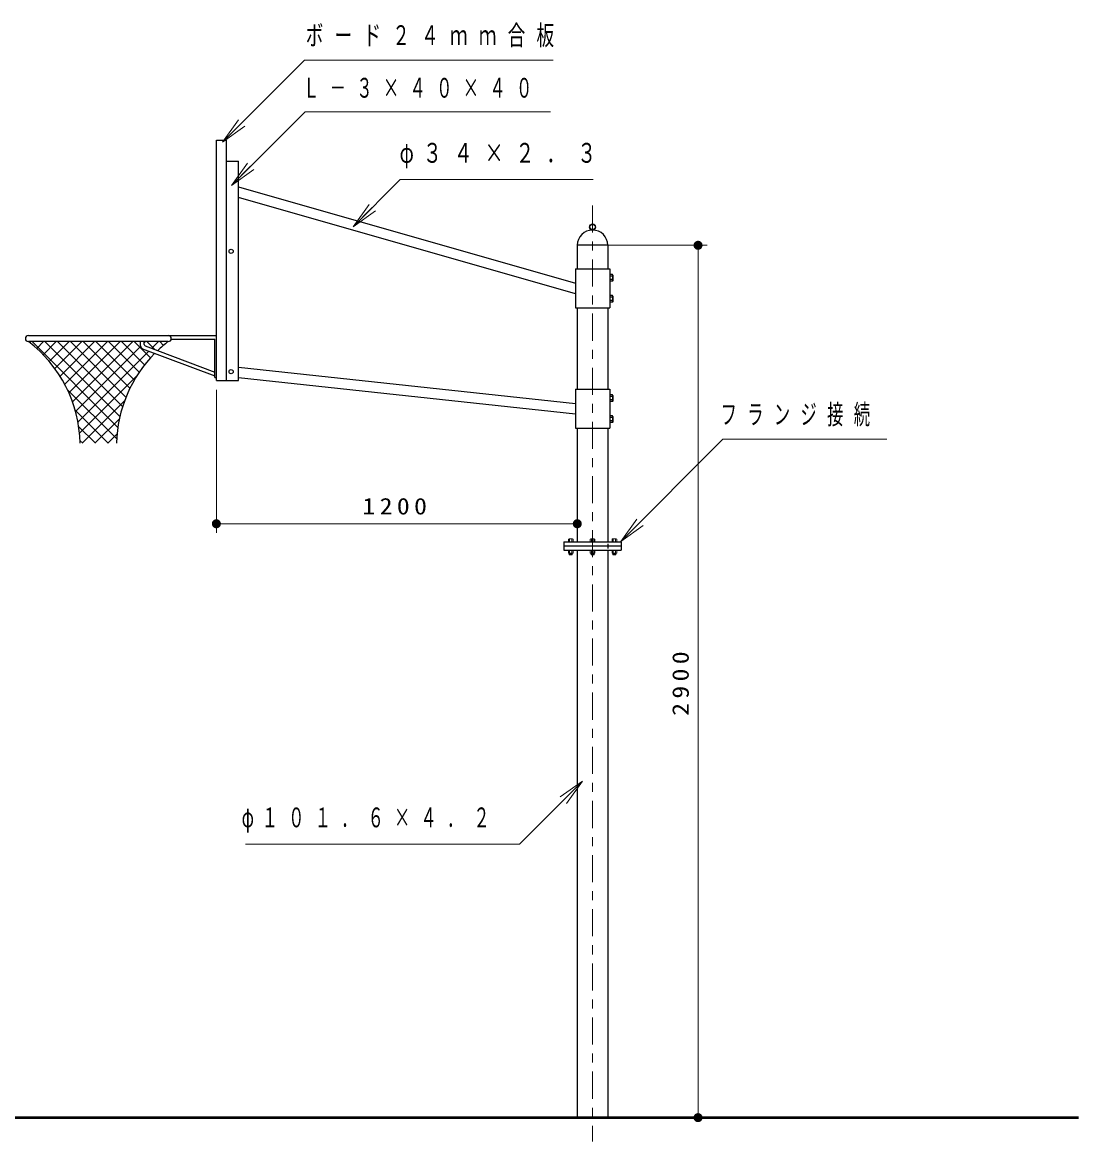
# Model space of a CAD drawing. Units: millimetres on the paper, scale 1:30. Extents: x -385 to 281, y 0 to 267.
# Drawn here: x 164.3 to 281.4, y 103 to 227.1 of the extents above; entities that cross this region are included whole.
import ezdxf

# ---------------------------------------------------------------- set-up
doc = ezdxf.new("R2010")
doc.units = ezdxf.units.MM
doc.linetypes.add('USER2', pattern=[6, 3, -1, 1, -1])
doc.layers.add('1_30', color=7, linetype='Continuous', lineweight=13)
doc.styles.add('ＭＳ ゴシック', font='')
doc.styles.get('ＭＳ ゴシック').set_extended_font_data('MS Gothic')

# ---------------------------------------------------------------- blocks, each defined once
blk = doc.blocks.new('filled_dot')
at = {"color": 0, "linetype": 'Continuous', "lineweight": -2, "const_width": 1.25}
blk.add_lwpolyline([(-0.625, 0, 1), (0.625, 0, 1)], format="xyb", close=True, dxfattribs=at)

msp = doc.modelspace()

# ---------------------------------------------------------------- linework, layer by layer
at = {"layer": '1_30'}
for p, q in [((186.501, 213.784), (188.269, 216.259)), ((186.501, 213.784), (188.622, 215.905)), ((188.976, 215.552), (186.501, 213.784)), ((187.507, 208.99), (189.274, 211.465)), ((187.507, 208.99), (189.628, 211.111)), ((189.981, 210.758), (187.507, 208.99)), ((200.981, 204.419), (202.749, 206.894)), ((200.981, 204.419), (203.102, 206.54)), ((203.456, 206.187), (200.981, 204.419)), ((228.521, 202.36), (240.214, 202.36)), ((239.214, 105.693), (239.214, 202.36)), ((185.828, 186.36), (185.828, 170.504)), ((225.828, 171.504), (185.828, 171.504)), ((230.653, 169.536), (232.421, 172.011)), ((230.653, 169.536), (232.774, 171.658)), ((233.128, 171.304), (230.653, 169.536)), ((224.846, 169.811), (224.846, 169.51)), ((225.296, 169.827), (224.913, 169.827)), ((224.979, 169.51), (224.979, 169.811)), ((225.229, 169.51), (225.229, 169.811)), ((225.363, 169.811), (225.363, 169.51)), ((227.263, 169.811), (227.263, 169.51)), ((227.713, 169.827), (227.329, 169.827)), ((227.396, 169.51), (227.396, 169.811)), ((227.646, 169.51), (227.646, 169.811)), ((227.779, 169.811), (227.779, 169.51)), ((229.679, 169.811), (229.679, 169.51)), ((230.129, 169.827), (229.746, 169.827)), ((229.813, 169.51), (229.813, 169.811)), ((230.063, 169.51), (230.063, 169.811)), ((230.196, 169.811), (230.196, 169.51)), ((224.846, 168.544), (224.846, 168.243)), ((225.296, 168.227), (224.913, 168.227)), ((224.938, 168.079), (224.938, 168.227)), ((225.254, 168.181), (224.954, 168.181)), ((225.254, 168.141), (224.954, 168.141)), ((225.254, 168.102), (224.954, 168.102)), ((225.254, 168.062), (224.954, 168.062)), ((224.979, 168.243), (224.979, 168.544)), ((225.229, 168.243), (225.229, 168.544)), ((225.271, 168.079), (225.271, 168.227)), ((225.363, 168.544), (225.363, 168.243)), ((227.263, 168.544), (227.263, 168.243)), ((227.713, 168.227), (227.329, 168.227)), ((227.354, 168.079), (227.354, 168.227)), ((227.671, 168.181), (227.371, 168.181)), ((227.671, 168.141), (227.371, 168.141)), ((227.671, 168.102), (227.371, 168.102)), ((227.671, 168.062), (227.371, 168.062)), ((227.396, 168.243), (227.396, 168.544)), ((227.646, 168.243), (227.646, 168.544)), ((227.688, 168.079), (227.688, 168.227)), ((227.779, 168.544), (227.779, 168.243)), ((229.679, 168.544), (229.679, 168.243)), ((230.129, 168.227), (229.746, 168.227)), ((229.771, 168.079), (229.771, 168.227)), ((230.088, 168.181), (229.788, 168.181)), ((230.088, 168.141), (229.788, 168.141)), ((230.088, 168.102), (229.788, 168.102)), ((230.088, 168.062), (229.788, 168.062)), ((229.813, 168.243), (229.813, 168.544)), ((230.063, 168.243), (230.063, 168.544)), ((230.104, 168.079), (230.104, 168.227)), ((230.196, 168.544), (230.196, 168.243)), ((223.938, 141.225), (226.413, 142.993)), ((226.413, 142.993), (224.291, 140.871)), ((226.413, 142.993), (224.645, 140.518))]:
    msp.add_line(p, q, dxfattribs=at)
at = {"layer": '1_30', "lineweight": 25}
for p, q in [((185.828, 187.36), (185.828, 214.027)), ((185.828, 214.027), (186.961, 214.027)), ((186.961, 187.36), (186.961, 214.027)), ((186.961, 211.693), (188.294, 211.693)), ((188.294, 187.36), (188.294, 211.693)), ((188.294, 208.839), (225.614, 198.152)), ((225.614, 196.973), (188.294, 207.66)), ((225.828, 202.36), (225.828, 199.75)), ((229.214, 202.36), (225.828, 202.36)), ((229.214, 202.36), (229.214, 199.75)), ((225.614, 199.75), (229.428, 199.75)), ((225.614, 199.75), (225.614, 195.416)), ((229.428, 199.75), (229.428, 195.416)), ((229.428, 199.115), (229.428, 198.385)), ((229.733, 199.115), (229.428, 199.115)), ((229.733, 198.932), (229.428, 198.932)), ((229.733, 198.567), (229.428, 198.567)), ((229.761, 199.066), (229.733, 199.115)), ((229.761, 199.066), (229.761, 198.434)), ((229.733, 198.385), (229.428, 198.385)), ((229.761, 198.434), (229.733, 198.385)), ((229.428, 196.781), (229.428, 196.051)), ((229.733, 196.781), (229.428, 196.781)), ((229.733, 196.599), (229.428, 196.599)), ((229.733, 196.234), (229.428, 196.234)), ((229.733, 196.051), (229.428, 196.051)), ((229.761, 196.732), (229.733, 196.781)), ((229.761, 196.1), (229.733, 196.051)), ((229.761, 196.732), (229.761, 196.1)), ((225.614, 195.416), (229.428, 195.416)), ((225.828, 195.416), (225.828, 186.416)), ((229.214, 195.416), (229.214, 186.416)), ((164.994, 192.36), (185.828, 192.36)), ((180.494, 191.693), (164.994, 191.693)), ((177.428, 191.217), (177.428, 191.693)), ((177.828, 191.378), (177.828, 191.693)), ((177.936, 191.222), (185.661, 188.315)), ((180.828, 191.96), (185.661, 191.96)), ((185.661, 187.693), (185.661, 191.96)), ((177.644, 190.905), (185.661, 187.888)), ((188.294, 188.839), (225.614, 184.819)), ((185.661, 187.693), (185.828, 187.693)), ((185.828, 187.36), (186.961, 187.36)), ((186.961, 187.36), (188.294, 187.36)), ((188.294, 187.701), (225.614, 183.681)), ((225.614, 186.416), (225.614, 182.083)), ((225.614, 186.416), (229.428, 186.416)), ((229.428, 186.416), (229.428, 182.083)), ((229.428, 185.781), (229.428, 185.051)), ((229.733, 185.781), (229.428, 185.781)), ((229.733, 185.599), (229.428, 185.599)), ((229.733, 185.234), (229.428, 185.234)), ((229.733, 185.051), (229.428, 185.051)), ((229.761, 185.732), (229.733, 185.781)), ((229.761, 185.1), (229.733, 185.051)), ((229.761, 185.732), (229.761, 185.1)), ((229.428, 183.448), (229.428, 182.718)), ((229.733, 183.448), (229.428, 183.448)), ((229.733, 183.265), (229.428, 183.265)), ((229.733, 182.9), (229.428, 182.9)), ((229.733, 182.718), (229.428, 182.718)), ((229.761, 183.399), (229.733, 183.448)), ((229.761, 182.767), (229.733, 182.718)), ((229.761, 183.399), (229.761, 182.767)), ((225.614, 182.083), (229.428, 182.083)), ((225.828, 182.083), (225.828, 169.493)), ((229.214, 182.083), (229.214, 169.493)), ((225.828, 170.535), (225.828, 169.968)), ((224.354, 169.493), (230.688, 169.493)), ((224.354, 169.493), (224.354, 168.56)), ((230.688, 169.027), (224.354, 169.027)), ((229.214, 169.293), (229.214, 168.76)), ((230.688, 169.493), (230.688, 168.56)), ((224.354, 168.56), (230.688, 168.56)), ((225.828, 168.56), (225.828, 105.693)), ((229.214, 168.56), (229.214, 105.693))]:
    msp.add_line(p, q, dxfattribs=at)
at = {"layer": '1_30', "color": 1, "linetype": 'USER2'}
msp.add_line((227.521, 206.788), (227.521, 103.035), dxfattribs=at)
at = {"layer": '1_30', "color": 4, "lineweight": 25}
for p, q in [((165.144, 191.578), (165.259, 191.693)), ((165.403, 191.693), (174.911, 182.185)), ((165.913, 190.933), (166.673, 191.693)), ((166.633, 190.239), (168.087, 191.693)), ((166.817, 191.693), (175.132, 183.378)), ((167.304, 189.497), (169.501, 191.693)), ((167.926, 188.704), (170.915, 191.693)), ((168.232, 191.693), (175.434, 184.491)), ((168.498, 187.862), (172.33, 191.693)), ((169.017, 186.966), (173.744, 191.693)), ((169.48, 186.015), (175.158, 191.693)), ((169.646, 191.693), (175.806, 185.534)), ((169.883, 185.004), (176.572, 191.693)), ((170.219, 183.926), (177.436, 191.143)), ((171.06, 191.693), (176.24, 186.513)), ((172.474, 191.693), (176.733, 187.435)), ((173.889, 191.693), (177.279, 188.303)), ((175.303, 191.693), (177.877, 189.119)), ((176.717, 191.693), (178.525, 189.886)), ((177.828, 191.535), (177.987, 191.693)), ((178.131, 191.693), (179.005, 190.82)), ((178.658, 190.95), (179.401, 191.693)), ((179.545, 191.693), (179.967, 191.272)), ((170.481, 182.774), (178.347, 190.64)), ((170.655, 181.533), (177.003, 187.882)), ((169.321, 186.361), (174.786, 180.896)), ((170.961, 180.425), (175.643, 185.107)), ((170.173, 184.096), (173.843, 180.425)), ((172.375, 180.425), (175.077, 183.128)), ((170.561, 182.293), (172.429, 180.425)), ((173.789, 180.425), (174.827, 181.463)), ((170.71, 180.73), (171.014, 180.425))]:
    msp.add_line(p, q, dxfattribs=at)
at = {"layer": '1_30', "color": 1, "lineweight": 50}
msp.add_line((82.846, 105.693), (281.393, 105.693), dxfattribs=at)
at = {"layer": '1_30'}
for points in [[(186.501, 213.784), (195.588, 222.871), (223.168, 222.871)], [(187.507, 208.99), (195.663, 217.146), (222.857, 217.146)], [(200.981, 204.419), (206.215, 209.653), (227.595, 209.653)], [(230.653, 169.536), (241.976, 180.859), (260.132, 180.859)], [(226.413, 142.993), (219.433, 136.013), (189.051, 136.013)]]:
    msp.add_lwpolyline(points, dxfattribs=at)
at = {"layer": '1_30', "lineweight": 25}
for centre, radius in [((227.521, 204.387), 0.333), ((227.521, 204.387), 0.3), ((187.461, 201.693), 0.233), ((187.461, 188.36), 0.233)]:
    msp.add_circle(centre, radius, dxfattribs=at)
for centre, radius, start, end in [((227.521, 202.36), 1.693, 0, 180), ((229.431, 199.066), 0.33, 336.1351, 0), ((229.157, 198.75), 0.604, 342.41203, 17.58797), ((229.431, 198.434), 0.33, 0, 23.8649), ((229.431, 196.732), 0.33, 336.1351, 0), ((229.157, 196.416), 0.604, 342.41203, 17.58797), ((229.431, 196.1), 0.33, 0, 23.8649), ((164.994, 192.027), 0.333, 90, 270), ((180.494, 192.027), 0.333, 270, 90), ((177.761, 191.217), 0.333, 180, 249.38098), ((177.994, 191.378), 0.167, 180, 249.37227), ((229.431, 185.732), 0.33, 336.1351, 0), ((229.157, 185.416), 0.604, 342.41203, 17.58797), ((229.431, 185.1), 0.33, 0, 23.8649), ((229.431, 183.399), 0.33, 336.1351, 0), ((229.157, 183.083), 0.604, 342.41203, 17.58797), ((229.431, 182.767), 0.33, 0, 23.8649)]:
    msp.add_arc(centre, radius, start, end, dxfattribs=at)
at = {"layer": '1_30', "color": 4, "lineweight": 25}
for centre, start, end in [((156.206, 180.14), 1.12488, 52.74081), ((189.282, 180.14), 127.25919, 133.3248), ((189.282, 180.14), 135.06955, 178.87512)]:
    msp.add_arc(centre, 14.516, start, end, dxfattribs=at)
at = {"layer": '1_30'}
for centre, radius, start, end in [((224.913, 169.682), 0.145, 62.56955, 117.43044), ((224.913, 169.638), 0.145, 242.56953, 297.43045), ((225.104, 169.338), 0.488, 75.17105, 104.83035), ((225.104, 169.982), 0.488, 255.16963, 284.82893), ((225.296, 169.682), 0.145, 62.56955, 117.43044), ((225.296, 169.638), 0.145, 242.56953, 297.43043), ((227.329, 169.682), 0.145, 62.56955, 117.43044), ((227.329, 169.638), 0.145, 242.56953, 297.43045), ((227.521, 169.338), 0.488, 75.17105, 104.83034), ((227.521, 169.982), 0.488, 255.16965, 284.82893), ((227.713, 169.682), 0.145, 62.56955, 117.43044), ((227.713, 169.638), 0.145, 242.56955, 297.43043), ((229.746, 169.682), 0.145, 62.56955, 117.43044), ((229.746, 169.638), 0.145, 242.56955, 297.43043), ((229.938, 169.338), 0.488, 75.17105, 104.83034), ((229.938, 169.982), 0.488, 255.16965, 284.82893), ((230.129, 169.682), 0.145, 62.56955, 117.43044), ((230.129, 169.638), 0.145, 242.56953, 297.43045), ((224.913, 168.415), 0.145, 62.56955, 117.43044), ((224.913, 168.372), 0.145, 242.56955, 297.43043), ((224.954, 168.197), 0.0167, 179.99999, 270), ((224.954, 168.158), 0.0167, 179.99999, 270), ((224.954, 168.118), 0.0167, 179.99999, 270), ((224.954, 168.079), 0.0167, 179.99999, 270), ((225.104, 168.072), 0.488, 75.17105, 104.83035), ((225.104, 168.715), 0.488, 255.16963, 284.82893), ((225.296, 168.415), 0.145, 62.56953, 117.43045), ((225.296, 168.372), 0.145, 242.56955, 297.43043), ((225.254, 168.197), 0.0167, 269.99998, 0), ((225.254, 168.158), 0.0167, 269.99998, 0), ((225.254, 168.118), 0.0167, 269.99998, 0), ((225.254, 168.079), 0.0167, 269.99998, 0), ((227.329, 168.415), 0.145, 62.56955, 117.43044), ((227.329, 168.372), 0.145, 242.56955, 297.43043), ((227.371, 168.197), 0.0167, 179.99999, 270), ((227.371, 168.158), 0.0167, 179.99999, 270), ((227.371, 168.118), 0.0167, 179.99999, 270), ((227.371, 168.079), 0.0167, 179.99999, 270), ((227.521, 168.072), 0.488, 75.17105, 104.83034), ((227.521, 168.715), 0.488, 255.16965, 284.82893), ((227.713, 168.415), 0.145, 62.56955, 117.43045), ((227.713, 168.372), 0.145, 242.56953, 297.43043), ((227.671, 168.197), 0.0167, 269.99998, 0), ((227.671, 168.158), 0.0167, 269.99998, 0), ((227.671, 168.118), 0.0167, 269.99998, 0), ((227.671, 168.079), 0.0167, 269.99998, 0), ((229.746, 168.415), 0.145, 62.56955, 117.43045), ((229.746, 168.372), 0.145, 242.56953, 297.43043), ((229.788, 168.197), 0.0167, 179.99999, 270), ((229.788, 168.158), 0.0167, 179.99999, 270), ((229.788, 168.118), 0.0167, 179.99999, 270), ((229.788, 168.079), 0.0167, 179.99999, 270), ((229.938, 168.072), 0.488, 75.17105, 104.83034), ((229.938, 168.715), 0.488, 255.16965, 284.82893), ((230.129, 168.415), 0.145, 62.56953, 117.43045), ((230.129, 168.372), 0.145, 242.56955, 297.43045), ((230.088, 168.197), 0.0167, 269.99998, 0), ((230.088, 168.158), 0.0167, 269.99998, 0), ((230.088, 168.118), 0.0167, 269.99998, 0), ((230.088, 168.079), 0.0167, 269.99998, 0)]:
    msp.add_arc(centre, radius, start, end, dxfattribs=at)

# ---------------------------------------------------------------- block references
at = {"layer": '1_30', "xscale": 0.4, "yscale": 0.4}
for p, rotation in [((239.214, 202.36), 270), ((225.828, 171.504), 180), ((239.214, 105.693), 90)]:
    msp.add_blockref('filled_dot', p, dxfattribs=dict(at, rotation=rotation))
msp.add_blockref('filled_dot', (185.828, 171.504), dxfattribs=at)

# ---------------------------------------------------------------- texts
at = {"layer": '1_30', "style": 'ＭＳ ゴシック'}
for s, insert, char_height, attachment_point in [('\\T1.64;\\W0.65;ボード２４ｍｍ合板', (195.735, 225.521), 2.199, 4), ('\\T1.64;\\W0.6;Ｌ－３×４０×４０', (195.441, 219.796), 2.199, 4), ('\\T1.63;\\W0.7;φ３４×２．３', (206.127, 212.303), 2.199, 4), ('\\T1.64;\\W0.6;フランジ接続', (241.715, 183.509), 2.199, 4), ('\\T1.33;\\W1.15;1200', (205.828, 172.504), 1.833, 8), ('\\T1.63;\\W0.6;φ１０１．６×４．２', (188.632, 138.663), 2.199, 4)]:
    msp.add_mtext(s, dxfattribs=dict(at, insert=insert, char_height=char_height, attachment_point=attachment_point))
at = {"layer": '1_30', "insert": (238.214, 154.027), "char_height": 1.833, "attachment_point": 8, "rotation": 90, "style": 'ＭＳ ゴシック'}
msp.add_mtext('\\T1.33;\\W1.15;2900', dxfattribs=at)

doc.saveas('drawing.dxf')
